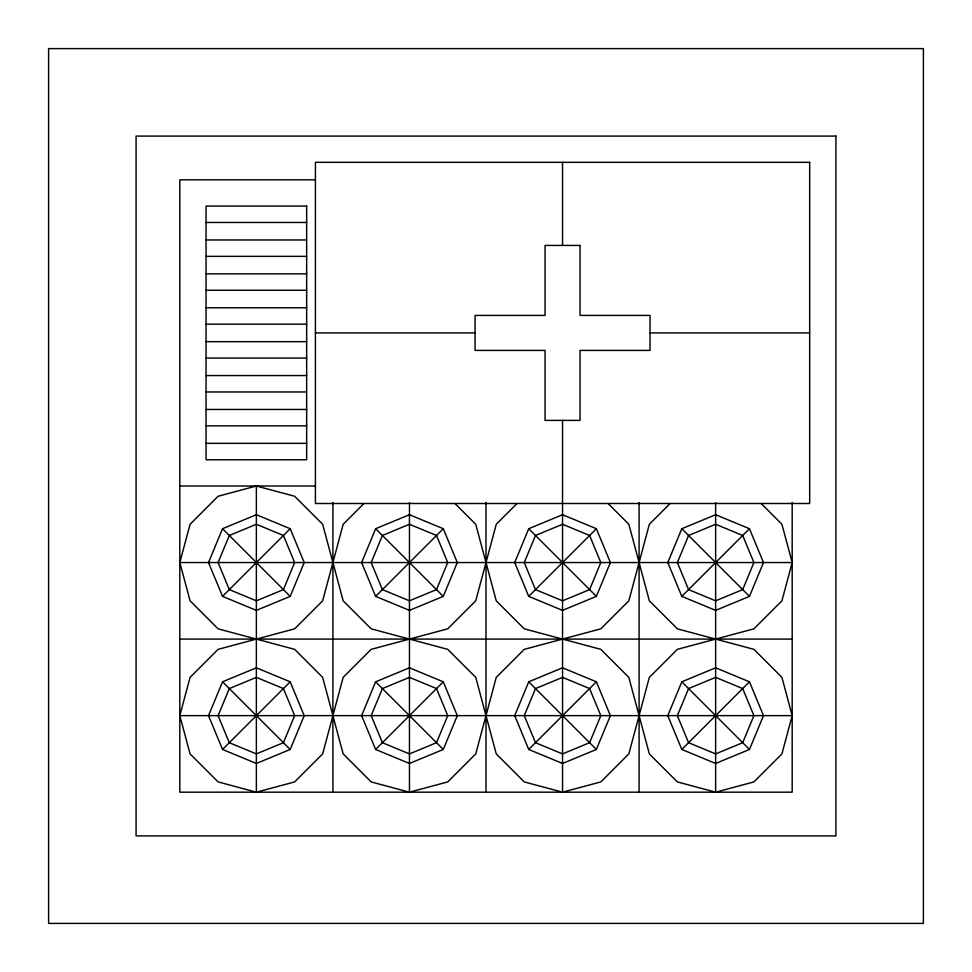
<?xml version="1.0" encoding="UTF-8"?>
<svg xmlns="http://www.w3.org/2000/svg" width="972" height="972" viewBox="0 0 972 972"><rect width="100%" height="100%" fill="white"/><g stroke="black" fill="none" stroke-linecap="round" stroke-linejoin="round"><path stroke-width="1.46" d="M670.097 503.52L649.345 524.273L628.835 600.817L600.817 628.835L524.273 649.345L496.255 677.363L475.745 753.908L447.728 781.925L409.455 792.18L371.183 781.925L343.165 753.908L322.655 677.363L294.638 649.345L218.093 628.835L190.075 600.817L179.82 562.545L190.075 524.273L218.093 496.255L256.365 486L294.638 496.255L322.655 524.273L343.165 600.817L371.183 628.835L447.728 649.345L475.745 677.363L496.255 753.908L524.273 781.925L562.545 792.18L600.817 781.925L628.835 753.908L649.345 677.363L677.363 649.345L753.908 628.835L781.925 600.817L792.18 562.545L781.925 524.273L761.173 503.52M517.007 503.52L496.255 524.273L475.745 600.817L447.728 628.835L371.183 649.345L343.165 677.363L322.655 753.908L294.638 781.925L256.365 792.18L218.093 781.925L190.075 753.908L179.82 715.635L190.075 677.363L218.093 649.345L294.638 628.835L322.655 600.817L343.165 524.273L363.917 503.52M608.083 503.52L628.835 524.273L649.345 600.817L677.363 628.835L753.908 649.345L781.925 677.363L792.18 715.635L781.925 753.908L753.908 781.925L715.635 792.18L677.363 781.925L649.345 753.908L628.835 677.363L600.817 649.345L524.273 628.835L496.255 600.817L475.745 524.273L454.993 503.52M222.539 528.719L208.518 562.545L222.539 596.371L256.365 610.38L290.191 596.371L304.212 562.545L290.191 528.719L256.365 514.71L222.539 528.719L290.191 596.371M222.539 681.809L208.518 715.635L222.539 749.461L256.365 763.47L290.191 749.461L304.212 715.635L290.191 681.809L256.365 667.8L222.539 681.809L290.191 749.461M375.629 528.719L361.62 562.545L375.629 596.371L409.455 610.38L443.281 596.371L457.302 562.545L443.281 528.719L409.455 514.71L375.629 528.719L443.281 596.371M375.629 681.809L361.62 715.635L375.629 749.461L409.455 763.47L443.281 749.461L457.302 715.635L443.281 681.809L409.455 667.8L375.629 681.809L443.281 749.461M528.719 528.719L514.71 562.545L528.719 596.371L562.545 610.38L596.371 596.371L610.392 562.545L596.371 528.719L562.545 514.71L528.719 528.719L596.371 596.371M528.719 681.809L514.71 715.635L528.719 749.461L562.545 763.47L596.371 749.461L610.392 715.635L596.371 681.809L562.545 667.8L528.719 681.809L596.371 749.461M681.809 528.719L667.8 562.545L681.809 596.371L715.635 610.38L749.461 596.371L763.482 562.545L749.461 528.719L715.635 514.71L681.809 528.719L749.461 596.371M681.809 681.809L667.8 715.635L681.809 749.461L715.635 763.47L749.461 749.461L763.482 715.635L749.461 681.809L715.635 667.8L681.809 681.809L749.461 749.461M222.539 596.371L290.191 528.719M222.539 749.461L290.191 681.809M375.629 596.371L443.281 528.719M375.629 749.461L443.281 681.809M528.719 596.371L596.371 528.719M528.719 749.461L596.371 681.809M681.809 596.371L749.461 528.719M681.809 749.461L749.461 681.809M314.721 179.82L179.82 179.82L179.82 792.18L792.18 792.18L792.18 502.512M206.064 222.466L306.666 222.466M206.064 239.963L306.666 239.963M206.064 256.365L306.666 256.365M206.064 273.861L306.666 273.861M206.064 290.264L306.666 290.264M206.064 307.76L306.666 307.76M206.064 324.162L306.666 324.162M315.414 332.91L475.065 332.91M650.025 332.91L809.676 332.91M206.064 341.658L306.666 341.658M206.064 358.06L306.666 358.06M206.064 375.557L306.666 375.557M206.064 391.959L306.666 391.959M206.064 409.455L306.666 409.455M206.064 425.858L306.666 425.858M206.064 443.353L306.666 443.353M179.82 486L314.904 486M179.82 562.545L792.18 562.545M179.82 639.09L792.18 639.09M179.82 715.635L792.18 715.635M715.635 502.621L715.635 792.18M639.09 502.512L639.09 792.18M562.545 162.324L562.545 245.43M562.545 420.39L562.545 792.18M486 502.512L486 792.18M409.455 502.621L409.455 792.18M332.91 502.512L332.91 792.18M256.365 486L256.365 792.18M229.307 535.487L218.093 562.545L229.307 589.603L256.365 600.817L283.423 589.603L294.638 562.545L283.423 535.487L256.365 524.273L229.307 535.487M229.307 688.577L218.093 715.635L229.307 742.693L256.365 753.908L283.423 742.693L294.638 715.635L283.423 688.577L256.365 677.363L229.307 688.577M382.397 535.487L371.183 562.545L382.397 589.603L409.455 600.817L436.513 589.603L447.728 562.545L436.513 535.487L409.455 524.273L382.397 535.487M382.397 688.577L371.183 715.635L382.397 742.693L409.455 753.908L436.513 742.693L447.728 715.635L436.513 688.577L409.455 677.363L382.397 688.577M535.487 535.487L524.273 562.545L535.487 589.603L562.545 600.817L589.603 589.603L600.817 562.545L589.603 535.487L562.545 524.273L535.487 535.487M535.487 688.577L524.273 715.635L535.487 742.693L562.545 753.908L589.603 742.693L600.817 715.635L589.603 688.577L562.545 677.363L535.487 688.577M688.577 535.487L677.363 562.545L688.577 589.603L715.635 600.817L742.693 589.603L753.908 562.545L742.693 535.487L715.635 524.273L688.577 535.487M688.577 688.577L677.363 715.635L688.577 742.693L715.635 753.908L742.693 742.693L753.908 715.635L742.693 688.577L715.635 677.363L688.577 688.577M923.4 48.6L48.6 48.6L48.6 923.4L923.4 923.4L923.4 48.6M835.92 136.08L136.08 136.08L136.08 835.92L835.92 835.92L835.92 136.08M809.676 162.324L315.414 162.324L315.414 503.496L809.676 503.496L809.676 162.324M306.666 206.064L206.064 206.064L206.064 459.756L306.666 459.756L306.666 206.064M580.041 245.43L545.049 245.43L545.049 315.414L475.065 315.414L475.065 350.406L545.049 350.406L545.049 420.39L580.041 420.39L580.041 350.406L650.025 350.406L650.025 315.414L580.041 315.414L580.041 245.43"/></g></svg>
